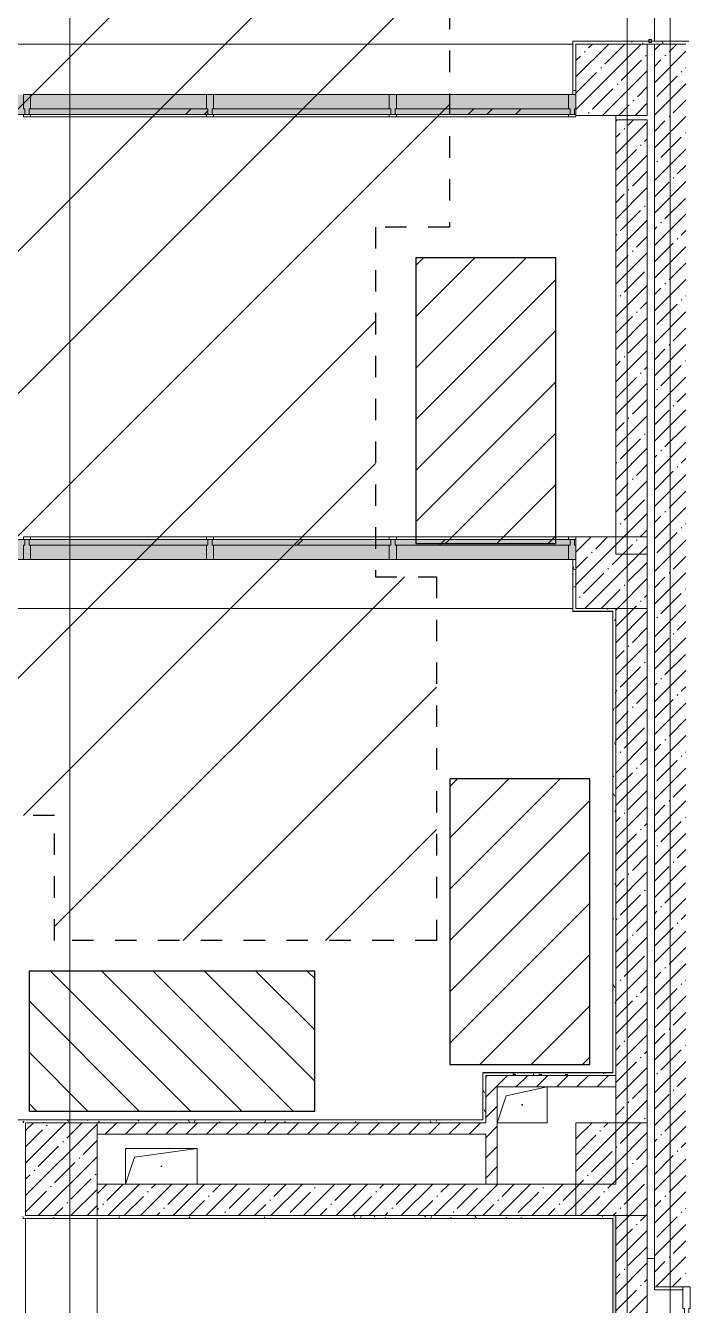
# Model space of a CAD drawing. Header units: millimetres. Extents: x -1113 to 415037, y -3642 to 354837.
# Drawn here: x 369577 to 374187, y 10271 to 19229 of the extents above; entities that cross this region are included whole.
import ezdxf

# ---------------------------------------------------------------- set-up
doc = ezdxf.new("R2010")
doc.units = ezdxf.units.MM
doc.linetypes.add('Штрих короткий', pattern=[600, 300, -300])
for name, color, linetype, lineweight in [('0) строит. леса', 20, 'Continuous', 30), ('A-AREA-BNDY', 7, 'Continuous', 5), ('A-FLOR', 7, 'Continuous', 9), ('A-GENM', 7, 'Continuous', 9), ('A-GLAZ-CURT', 7, 'Continuous', 9), ('A-GLAZ-CURT-1', 7, 'Continuous', 5), ('A-GLAZ-CURT-2', 7, 'Continuous', 20), ('A-GLAZ-CWMG', 7, 'Continuous', 9), ('A-GLAZ-CWMG-1', 7, 'Continuous', 20), ('A-WALL', 7, 'Continuous', 5), ('I-WALL', 7, 'Continuous', 5), ('S-COLS', 7, 'Continuous', 9), ('S-COLS-1', 7, 'Continuous', 5), ('Оси', 7, 'Continuous', 9)]:
    doc.layers.add(name, color=color, linetype=linetype, lineweight=lineweight)
doc.layers.add('A-AREA-PATT-3', color=7, linetype='Continuous', lineweight=5, true_color=0xe6fae8, transparency=1)
doc.layers.add('A-WALL-1', color=9, linetype='Continuous', lineweight=5, true_color=0x808080)
doc.layers.add('A-WALL-FNSH-1', color=9, linetype='Continuous', lineweight=5, true_color=0x808080)
pattern_1 = [(45, (289227.4, 1e-08), (-114.04925, 114.04925), []), (45, (289341.45, 1e-08), (-114.04925, 114.04925), [201.612, -40.322, 6.706, -33.617])]
pattern_2 = [(45, (289227.4, 1e-08), (-70.71068, 70.71068), [])]
pattern_3 = [(0, (289227.4, 1e-08), (243.84, 60.96), [20.117, -162.763, 20.117, -162.763, -975.36]), (0, (289227.4, 1e-08), (243.84, 60.96), [-365.76, 20.117, -345.643, 20.117, -162.763, -426.72]), (0, (289227.4, 1e-08), (243.84, 60.96), [-914.4, 20.117, -101.803, 20.117, -284.683]), (120, (289318.84, 30.48), (-174.71291, 180.691634), [20.117, -162.763, 20.117, -162.763, -975.36]), (120, (289318.84, 30.48), (-174.71291, 180.691634), [-365.76, 20.117, -345.643, 20.117, -162.763, -426.72]), (120, (289318.84, 30.48), (-174.71291, 180.691634), [-914.4, 20.117, -101.803, 20.117, -284.683]), (240, (289349.32, 152.4), (-69.12709, -241.651634), [20.117, -162.763, 20.117, -162.763, -975.36]), (240, (289349.32, 152.4), (-69.12709, -241.651634), [-365.76, 20.117, -345.643, 20.117, -162.763, -426.72]), (240, (289349.32, 152.4), (-69.12709, -241.651634), [-914.4, 20.117, -101.803, 20.117, -284.683])]

# ---------------------------------------------------------------- blocks, each defined once
blk = doc.blocks.new('GM_Отверстие прямоугольное _в плите_ - Отверстие-V590-Объем проектирования 3 этажа')
at = {"layer": 'A-GENM'}
for p, q in [((-250, -125), (-250, 125)), ((-250, 125), (250, 125)), ((250, 125), (-250, 125)), ((-250, 125), (-250, -125)), ((-187.5, 62.5), (250, 125)), ((250, 125), (250, -125)), ((250, -125), (250, 125)), ((-250, -125), (-187.5, 62.5))]:
    blk.add_line(p, q, dxfattribs=at)
for start, end in [(360, 180), (180, 360)]:
    blk.add_arc((0, 0), 2.5, start, end, dxfattribs=at)
blk = doc.blocks.new('BSC_Колонна _Прямоугольная - 500х500-V597-Объем проектирования 3 этажа')
at = {"layer": 'S-COLS-1'}
h = blk.add_hatch(dxfattribs=at)
h.set_pattern_fill('FP_137', color=256, style=0, pattern_type=2)
h.set_pattern_definition([(45, (-84450, -18850), (-114.04925, 114.04925), []), (45, (-84335.95, -18850), (-114.04925, 114.04925), [201.613, -40.323, 6.706, -33.617])])
h.paths.add_polyline_path([(26.9, -250), (250, -250), (250, 250), (-250, 250), (-250, -250)])
for p, q in [((250, 250), (-250, 250)), ((-250, 250), (-250, -250)), ((250, -250), (250, 250)), ((-250, -250), (250, -250))]:
    blk.add_line(p, q, dxfattribs=at)
blk = doc.blocks.new('Прямоугольный импост - Импост структурный с накладкой - 160мм-V599-Объем проектирования 3 этажа')
at = {"layer": 'A-GLAZ-CWMG-1'}
for p, q in [((-50, 40), (-50, 140)), ((-50, 140), (0, 140)), ((0, 140), (0, 40)), ((-40, 40), (-50, 40)), ((-50, -17), (-50, 0)), ((-50, 0), (-40, 0)), ((-40, 0), (-40, 40)), ((-10, 40), (-10, 0)), ((0, 40), (-10, 40)), ((-10, 0), (0, 0)), ((0, 0), (0, -17)), ((0, -17), (-50, -17))]:
    blk.add_line(p, q, dxfattribs=at)
blk = doc.blocks.new('Системная панель - Стекло - 40мм-30335157-Объем проектирования 3 этажа')
at = {"layer": 'A-GLAZ-CURT-1'}
h = blk.add_hatch(dxfattribs=at)
h.set_pattern_fill('FP_226', color=256, style=0, pattern_type=2)
h.set_pattern_definition([(45, (-82480, -15433), (-565.6854, 565.6854), [400, -1200]), (45, (-82880, -15633), (-565.6854, 565.6854), [1200, -400]), (45, (-82080, -15833), (-565.6854, 565.6854), [400, -1200])])
h.paths.add_polyline_path([(625, -40), (625, 0), (-625, 0), (-625, -40), (615, -40)])
at = {"layer": 'A-GLAZ-CURT-2'}
for p, q in [((625, 0), (-625, 0)), ((-625, 0), (-625, -40)), ((-625, -40), (625, -40)), ((625, -40), (625, 0))]:
    blk.add_line(p, q, dxfattribs=at)
blk = doc.blocks.new('Прямоугольный импост - Импост структурный с накладкой - 160мм-23562108-Объем проектирования 3 этажа')
at = {"layer": 'A-GLAZ-CWMG'}
for p, q in [((82895, 15650), (81665, 15650)), ((82895, 15493), (81665, 15493))]:
    blk.add_line(p, q, dxfattribs=at)
blk = doc.blocks.new('Прямоугольный импост - Импост структурный с накладкой - 160мм-30335135-Объем проектирования 3 этажа')
at = {"layer": 'A-GLAZ-CWMG-1'}
for p, q in [((-25, 40), (-25, 140)), ((-25, 140), (25, 140)), ((25, 140), (25, 40)), ((-15, 40), (-25, 40)), ((-25, -17), (-25, 0)), ((-25, 0), (-15, 0)), ((-15, 0), (-15, 40)), ((15, 40), (15, 0)), ((25, 40), (15, 40)), ((15, 0), (25, 0)), ((25, 0), (25, -17)), ((25, -17), (-25, -17))]:
    blk.add_line(p, q, dxfattribs=at)
blk = doc.blocks.new('Прямоугольный импост - Импост структурный с накладкой - 160мм-23618922-Объем проектирования 3 этажа')
at = {"layer": 'A-GLAZ-CWMG-1'}
for p, q in [((-50, 0), (-50, 17)), ((-50, 17), (0, 17)), ((-40, 0), (-50, 0)), ((-40, -40), (-40, 0)), ((0, 0), (-10, 0)), ((-10, 0), (-10, -40)), ((0, 17), (0, 7)), ((-50, -140), (-50, -40)), ((-50, -40), (-40, -40)), ((-10, -40), (0, -40)), ((0, -140), (-50, -140))]:
    blk.add_line(p, q, dxfattribs=at)
blk = doc.blocks.new('Системная панель - Стекло - 40мм-V602-Объем проектирования 3 этажа')
at = {"layer": 'A-GLAZ-CURT-1'}
h = blk.add_hatch(dxfattribs=at)
h.set_pattern_fill('FP_228', color=256, style=0, pattern_type=2)
h.set_pattern_definition([(45, (-83747.5, -18407), (-565.6854, 565.6854), [400, -1200]), (45, (-84147.5, -18607), (-565.6854, 565.6854), [1200, -400]), (45, (-83347.5, -18807), (-565.6854, 565.6854), [400, -1200])])
h.paths.add_polyline_path([(-122.4, 0), (612.5, 0), (612.5, 40), (-612.5, 40), (-612.5, 0), (-158.4, 0)])
at = {"layer": 'A-GLAZ-CURT-2'}
for p, q in [((612.5, 40), (-612.5, 40)), ((-612.5, 40), (-612.5, 0)), ((612.5, 0), (612.5, 40)), ((-612.5, 0), (612.5, 0))]:
    blk.add_line(p, q, dxfattribs=at)
blk = doc.blocks.new('Прямоугольный импост - Импост структурный с накладкой - 160мм-23562040-Объем проектирования 3 этажа')
at = {"layer": 'A-GLAZ-CWMG'}
for p, q in [((80335, 18747), (79130, 18747)), ((80335, 18590), (79130, 18590))]:
    blk.add_line(p, q, dxfattribs=at)
blk = doc.blocks.new('Прямоугольный импост - Импост структурный с накладкой - 160мм-23618920-Объем проектирования 3 этажа')
at = {"layer": 'A-GLAZ-CWMG-1'}
for p, q in [((-25, 0), (-25, 17)), ((-25, 17), (25, 17)), ((-15, 0), (-25, 0)), ((-15, -40), (-15, 0)), ((25, 0), (15, 0)), ((15, 0), (15, -40)), ((25, 17), (25, 0)), ((-25, -140), (-25, -40)), ((-25, -40), (-15, -40)), ((15, -40), (25, -40)), ((25, -40), (25, -140)), ((25, -140), (-25, -140))]:
    blk.add_line(p, q, dxfattribs=at)
blk = doc.blocks.new('GM_Отверстие прямоугольное _в плите_ - Отверстие-V615-Объем проектирования 3 этажа')
at = {"layer": 'A-GENM'}
for p, q in [((-112.5, 62.5), (175, 125)), ((175, 125), (175, -125)), ((175, -125), (175, 125)), ((-175, -125), (-112.5, 62.5)), ((175, -125), (-175, -125)), ((-175, -125), (175, -125))]:
    blk.add_line(p, q, dxfattribs=at)
for start, end in [(360, 180), (180, 360)]:
    blk.add_arc((0, 0), 2.5, start, end, dxfattribs=at)
blk = doc.blocks.new('Прямоугольный импост - Импост структурный с накладкой - 190мм-33184358-Объем проектирования 3 этажа')
at = {"layer": 'A-GLAZ-CWMG-1'}
for p, q in [((0, 17), (-50, 17)), ((-50, 17), (-50, 0)), ((-50, 0), (-40, 0)), ((-40, 0), (-40, -40)), ((-10, -40), (-10, 0)), ((-10, 0), (0, 0)), ((0, 0), (0, 17)), ((-40, -40), (-50, -40)), ((-50, -40), (-50, -190)), ((0, -40), (-10, -40)), ((0, -190), (0, -40)), ((-50, -190), (0, -190))]:
    blk.add_line(p, q, dxfattribs=at)
blk = doc.blocks.new('BSC_Колонна _Прямоугольная - 650х500-V628-Объем проектирования 3 этажа')
at = {"layer": 'S-COLS-1'}
h = blk.add_hatch(dxfattribs=at)
h.set_pattern_fill('FP_173', color=256, style=0, pattern_type=2)
h.set_pattern_definition([(135, (11225, -80600), (-114.04925, -114.04925), []), (135, (11225, -80485.95), (-114.04925, -114.04925), [201.612, -40.322, 6.706, -33.617])])
h.paths.add_polyline_path([(325, 250), (-325, 250), (-325, -250), (325, -250)])
for p, q in [((325, 250), (-325, 250)), ((-325, 250), (-325, -250)), ((325, -250), (325, 250)), ((-325, -250), (325, -250))]:
    blk.add_line(p, q, dxfattribs=at)
blk = doc.blocks.new('Системная панель - Стекло - 40мм-V637-Объем проектирования 3 этажа')
at = {"layer": 'A-GLAZ-CURT-2'}
for p, q in [((625, 0), (-625, 0)), ((-625, 0), (-625, -40)), ((-625, -40), (625, -40)), ((625, -40), (625, 0))]:
    blk.add_line(p, q, dxfattribs=at)
blk = doc.blocks.new('Системная панель - Стекло - 40мм-23618924-Объем проектирования 3 этажа')
at = {"layer": 'A-GLAZ-CURT-2'}
for p, q in [((625, 40), (-625, 40)), ((-625, 40), (-625, 0)), ((-625, 0), (625, 0)), ((625, 0), (625, 40))]:
    blk.add_line(p, q, dxfattribs=at)
blk = doc.blocks.new('Прямоугольный импост - Импост структурный с накладкой - 160мм-23562109-Объем проектирования 3 этажа')
at = {"layer": 'A-GLAZ-CWMG'}
for p, q in [((81615, 15650), (80385, 15650)), ((81615, 15493), (80385, 15493))]:
    blk.add_line(p, q, dxfattribs=at)
blk = doc.blocks.new('Прямоугольный импост - Импост структурный с накладкой - 160мм-30335136-Объем проектирования 3 этажа')
at = {"layer": 'A-GLAZ-CWMG-1'}
for p, q in [((-25, 40), (-25, 140)), ((-25, 140), (25, 140)), ((25, 140), (25, 40)), ((-15, 40), (-25, 40)), ((-25, -17), (-25, 0)), ((-25, 0), (-15, 0)), ((-15, 0), (-15, 40)), ((15, 40), (15, 0)), ((25, 40), (15, 40)), ((15, 0), (25, 0)), ((25, 0), (25, -17)), ((25, -17), (-25, -17))]:
    blk.add_line(p, q, dxfattribs=at)
blk = doc.blocks.new('Прямоугольный импост - Импост структурный с накладкой - 160мм-22751478-Объем проектирования 3 этажа')
at = {"layer": 'A-GLAZ-CWMG'}
for p, q in [((82895, 18747), (81665, 18747)), ((82895, 18590), (81665, 18590))]:
    blk.add_line(p, q, dxfattribs=at)
blk = doc.blocks.new('Системная панель - Стекло - 40мм-V638-Объем проектирования 3 этажа')
at = {"layer": 'A-GLAZ-CURT-1'}
h = blk.add_hatch(dxfattribs=at)
h.set_pattern_fill('FP_230', color=256, style=0, pattern_type=2)
h.set_pattern_definition([(45, (-81200, -18407), (-565.6854, 565.6854), [400, -1200]), (45, (-81600, -18607), (-565.6854, 565.6854), [1200, -400]), (45, (-80800, -18807), (-565.6854, 565.6854), [400, -1200])])
h.paths.add_polyline_path([(-625, 0), (625, 0), (625, 40), (-625, 40), (-625, 35.6)])
at = {"layer": 'A-GLAZ-CURT-2'}
for p, q in [((625, 40), (-625, 40)), ((-625, 40), (-625, 0)), ((-625, 0), (625, 0)), ((625, 0), (625, 40))]:
    blk.add_line(p, q, dxfattribs=at)
blk = doc.blocks.new('Системная панель - Стекло - 40мм-V639-Объем проектирования 3 этажа')
at = {"layer": 'A-GLAZ-CURT-1'}
h = blk.add_hatch(dxfattribs=at)
h.set_pattern_fill('FP_231', color=256, style=0, pattern_type=2)
h.set_pattern_definition([(45, (-83747.5, -15433), (-565.6854, 565.6854), [400, -1200]), (45, (-84147.5, -15633), (-565.6854, 565.6854), [1200, -400]), (45, (-83347.5, -15833), (-565.6854, 565.6854), [400, -1200])])
h.paths.add_polyline_path([(612.5, -40), (612.5, 0), (-612.5, 0), (-612.5, -40), (602.5, -40)])
at = {"layer": 'A-GLAZ-CURT-2'}
for p, q in [((612.5, 0), (-612.5, 0)), ((-612.5, 0), (-612.5, -40)), ((-612.5, -40), (612.5, -40)), ((612.5, -40), (612.5, 0))]:
    blk.add_line(p, q, dxfattribs=at)
blk = doc.blocks.new('Прямоугольный импост - Импост структурный с накладкой - 160мм-23562112-Объем проектирования 3 этажа')
at = {"layer": 'A-GLAZ-CWMG'}
for p, q in [((84150, 15650), (82945, 15650)), ((84150, 15493), (82945, 15493))]:
    blk.add_line(p, q, dxfattribs=at)

msp = doc.modelspace()

# ---------------------------------------------------------------- hatches: boundary and pattern name
at = {"layer": '0) строит. леса', "linetype": 'Штрих короткий', "ltscale": 0.5}
h = msp.add_hatch(dxfattribs=at)
h.set_pattern_fill('ANSI31', color=256, scale=222)
h.paths.add_polyline_path([(372543.8, 21454.3), (371511.4, 21454.3), (371511.4, 23027.6), (370924.4, 23027.6), (370924.4, 25322.1), (357358.5, 25322.1), (357358.5, 15404.4), (359443.2, 15404.4), (359443.2, 15751.5), (360119.9, 15751.5), (360119.9, 15069.8), (359537.4, 15069.8), (359537.4, 13701.3), (369779.9, 13701.3), (369779.9, 12824.6), (372453.3, 12824.6), (372453.3, 15370.8), (372025.3, 15370.8), (372025.3, 17817.9), (372543.8, 17817.9)])
h.paths.add_polyline_path([(368328.4, 19132), (368328.4, 18590), (367786.4, 18590), (367786.4, 19132)], flags=16)
h.paths.add_polyline_path([(369856.4, 22679), (369856.4, 23221), (370398.4, 23221), (370398.4, 22679)], flags=16)
h.paths.add_polyline_path([(368328.4, 15671), (368328.4, 15129), (367786.4, 15129), (367786.4, 15671)], flags=16)
h.paths.add_polyline_path([(366498.4, 22679), (365956.4, 22679), (365956.4, 23221), (366498.4, 23221)], flags=16)
h.paths.add_polyline_path([(363288.4, 19121), (363288.4, 18579), (362746.4, 18579), (362746.4, 19121)], flags=16)
h.paths.add_polyline_path([(363289.4, 22680), (362747.4, 22680), (362747.4, 23222), (363289.4, 23222)], flags=16)
h.paths.add_polyline_path([(363288.4, 15671), (363288.4, 15129), (362746.4, 15129), (362746.4, 15671)], flags=16)
h.paths.add_polyline_path([(360058.4, 20629), (359516.4, 20629), (359516.4, 21171), (360058.4, 21171)], flags=16)
h.paths.add_polyline_path([(360058.4, 22679), (359516.4, 22679), (359516.4, 23221), (360058.4, 23221)], flags=16)
at = {"layer": '0) строит. леса'}
h = msp.add_hatch(dxfattribs=at)
h.set_pattern_fill('ANSI31', color=256, scale=80)
h.set_pattern_definition([(45, (376507.08, 161483.26), (-179.60512, 179.60512), [])])
h.paths.add_polyline_path([(372307.4, 17604.1), (372307.4, 15604.1), (373287.4, 15604.1), (373287.4, 17604.1)])
h = msp.add_hatch(dxfattribs=at)
h.set_pattern_fill('ANSI31', color=256, scale=80)
h.set_pattern_definition([(45, (376746.37, 157835.68), (-179.60512, 179.60512), [])])
h.paths.add_polyline_path([(372546.7, 13956.6), (372546.7, 11956.6), (373526.7, 11956.6), (373526.7, 13956.6)])
h = msp.add_hatch(dxfattribs=at)
h.set_pattern_fill('ANSI31', color=256, scale=80, angle=-90)
h.set_pattern_definition([(315, (515480.36, 8411.84), (179.60512, 179.60512), [])])
h.paths.add_polyline_path([(371601.2, 12611.5), (369601.2, 12611.5), (369601.2, 11631.5), (371601.2, 11631.5)])
at = {"layer": 'A-AREA-PATT-3'}
h = msp.add_hatch(color=256, dxfattribs=at)
h.paths.add_polyline_path([(357897.9, 11800), (358061.4, 11800), (358061.4, 11820), (358021.4, 11820), (358021.4, 11840), (358031.4, 11840), (358031.4, 11940), (357971.4, 11940), (357971.4, 11900), (357897.9, 11900), (357897.9, 11856.7)])
h.paths.add_polyline_path([(359421.4, 11800), (359451.4, 11800), (359451.4, 11840), (359461.4, 11840), (359461.4, 11800), (359516.9, 11800), (359516.4, 11900), (359461.4, 11900), (359461.4, 11940), (359411.4, 11940), (359411.4, 11840), (359421.4, 11840), (359421.4, 11820), (359371.4, 11820), (359371.4, 11800), (359411.4, 11800)])
h.paths.add_polyline_path([(372162.4, 15493), (373427.4, 15494.4), (373427.4, 15593), (373417.4, 15593), (373417.4, 15633), (368317.4, 15632.7), (368317.4, 15593), (368307.4, 15593), (368307.4, 15493), (372132.4, 15493)])
h.paths.add_polyline_path([(365002.1, 15493), (367807.4, 15494.6), (367807.4, 15593), (367797.4, 15593), (367797.4, 15633), (363277.4, 15632.4), (363277.4, 15593), (363267.4, 15593), (363267.4, 15493), (364611.3, 15493)])
h.paths.add_polyline_path([(363210.4, 15650), (363210.4, 15660), (363250.4, 15660), (363248.5, 18590), (363210.4, 18590), (363210.4, 18600), (363112.4, 18599.2), (363110.4, 15650)])
h.paths.add_polyline_path([(369572.4, 18607), (373417.4, 18607), (373417.4, 18647), (373427.4, 18647), (373427.4, 18747), (368307.4, 18745.4), (368307.4, 18647), (368317.4, 18647), (368317.4, 18607), (369562.4, 18607)])
h.paths.add_polyline_path([(367797.4, 18607), (367797.4, 18647), (367807.4, 18647), (367807.4, 18747), (363267.4, 18747), (363267.4, 18647), (363277.4, 18647), (363278.8, 18607), (367793.4, 18607)])
h.paths.add_polyline_path([(373957.9, 19120.5), (373957.9, 19131), (373937.9, 19131), (373937.9, 19120.5)])
h.paths.add_polyline_path([(373932, 22669), (373952, 22669), (373952, 22679.5), (373932, 22679.5)])
at = {"layer": 'I-WALL'}
h = msp.add_hatch(dxfattribs=at)
h.set_pattern_fill('FP_191', color=256, style=0, pattern_type=2)
h.set_pattern_definition(pattern_3)
h.paths.add_polyline_path([(373594.2, 19100), (374197.4, 19100), (374197.4, 19120), (373407.4, 19120), (373407.4, 19100), (373572.8, 19100)])
h = msp.add_hatch(dxfattribs=at)
h.set_pattern_fill('FP_191', color=256, style=0, pattern_type=2)
h.set_pattern_definition(pattern_3)
h.paths.add_polyline_path([(373407.4, 18747), (373427.4, 18747), (373427.4, 19100), (373407.4, 19099)])
h = msp.add_hatch(dxfattribs=at)
h.set_pattern_fill('FP_1', color=256, style=0, pattern_type=2)
h.set_pattern_definition(pattern_1)
h.paths.add_polyline_path([(373988.1, 10400), (374197.4, 10400), (374197.4, 19100), (373977.4, 19100), (373977.4, 10400), (373985.8, 10400)])
h = msp.add_hatch(dxfattribs=at)
h.set_pattern_fill('FP_1', color=256, style=0, pattern_type=2)
h.set_pattern_definition(pattern_1)
h.paths.add_polyline_path([(373719, 15530), (373927.4, 15530), (373927.4, 18570), (373707.4, 18570), (373707.4, 15530), (373713.8, 15530)])
h = msp.add_hatch(dxfattribs=at)
h.set_pattern_fill('FP_191', color=256, style=0, pattern_type=2)
h.set_pattern_definition(pattern_3)
h.paths.add_polyline_path([(373407.4, 15130), (373427.4, 15130), (373427.4, 15493), (373407.4, 15493), (373407.4, 15150)])
h = msp.add_hatch(dxfattribs=at)
h.set_pattern_fill('FP_191', color=256, style=0, pattern_type=2)
h.set_pattern_definition(pattern_3)
h.paths.add_polyline_path([(373427.4, 15130), (373687.4, 15131), (373704.3, 15150), (373427.4, 15150)])
h.paths.add_polyline_path([(373707.4, 15130), (373707.4, 15150), (373687.4, 15130), (373704.3, 15130)])
h = msp.add_hatch(dxfattribs=at)
h.set_pattern_fill('FP_1', color=256, style=0, pattern_type=2)
h.set_pattern_definition(pattern_1)
h.paths.add_polyline_path([(373707.5, 4050), (373927.4, 4050), (373927.4, 15150), (373707.4, 15150), (373707.4, 4050)])
h = msp.add_hatch(dxfattribs=at)
h.set_pattern_fill('FP_191', color=256, style=0, pattern_type=2)
h.set_pattern_definition(pattern_3)
h.paths.add_polyline_path([(373707.4, 11880), (373707.4, 15130), (373687.4, 15129.9), (373688.4, 11900), (373704.3, 11883.3)])
h.paths.add_polyline_path([(373687.4, 11880), (373707.4, 11880), (373687.4, 11900)])
h = msp.add_hatch(dxfattribs=at)
h.set_pattern_fill('FP_191', color=256, style=0, pattern_type=2)
h.set_pattern_definition(pattern_3)
h.paths.add_polyline_path([(372877.4, 11880), (373687.4, 11880), (373687.4, 11900), (372777.4, 11900), (372777.9, 11880), (372797.4, 11880)])
h = msp.add_hatch(dxfattribs=at)
h.set_pattern_fill('FP_191', color=256, style=0, pattern_type=2)
h.set_pattern_definition(pattern_3)
h.paths.add_polyline_path([(372797.4, 11550), (372797.4, 11880), (372777.4, 11880), (372777.9, 11570.5)])
h.paths.add_polyline_path([(372797.4, 11550), (372777.4, 11570), (372779.1, 11550)])
h = msp.add_hatch(dxfattribs=at)
h.set_pattern_fill('FP_22', color=256, style=0, pattern_type=2)
h.set_pattern_definition(pattern_2)
h.paths.add_polyline_path([(372797.4, 11120), (372877.4, 11120), (372877.4, 11880), (372797.4, 11880), (372797.4, 11141.7)])
h = msp.add_hatch(dxfattribs=at)
h.set_pattern_fill('FP_22', color=256, style=0, pattern_type=2)
h.set_pattern_definition(pattern_2)
h.paths.add_polyline_path([(373704.3, 11800), (373707.4, 11800), (373707.4, 11880), (372877.4, 11880), (372877.4, 11800), (373687.4, 11800)])
h = msp.add_hatch(dxfattribs=at)
h.set_pattern_fill('FP_191', color=256, style=0, pattern_type=2)
h.set_pattern_definition(pattern_3)
h.paths.add_polyline_path([(372616.5, 11550), (372777.4, 11550), (372777.4, 11570), (369146.4, 11568.1), (369127.4, 11550), (371528.7, 11550)])
h.paths.add_polyline_path([(369127.4, 11550), (369146.4, 11570), (369127.4, 11570)])
h = msp.add_hatch(dxfattribs=at)
h.set_pattern_fill('FP_22', color=256, style=0, pattern_type=2)
h.set_pattern_definition(pattern_2)
h.paths.add_polyline_path([(372797.4, 11470), (372797.4, 11550), (370077.4, 11550), (370077.4, 11470), (372777.9, 11470)])
h = msp.add_hatch(dxfattribs=at)
h.set_pattern_fill('FP_1', color=256, style=0, pattern_type=2)
h.set_pattern_definition(pattern_1)
h.paths.add_polyline_path([(373687.4, 10900), (373427.4, 10964.3), (373427.4, 11120), (370077.4, 11120), (370077.4, 10900), (373407.4, 10900)])
h = msp.add_hatch(dxfattribs=at)
h.set_pattern_fill('FP_191', color=256, style=0, pattern_type=2)
h.set_pattern_definition(pattern_3)
h.paths.add_polyline_path([(373686.4, 10880), (373686.4, 10900), (369557.4, 10900), (369557.4, 10880), (373407.4, 10880)])
h = msp.add_hatch(dxfattribs=at)
h.set_pattern_fill('FP_191', color=256, style=0, pattern_type=2)
h.set_pattern_definition(pattern_3)
h.paths.add_polyline_path([(373707.4, 4070), (373707.4, 10900), (373687.4, 10900), (373687.4, 4071), (373704.3, 4070.2)])
at = {"layer": 'S-COLS-1'}
h = msp.add_hatch(dxfattribs=at)
h.set_pattern_fill('FP_1', color=256, style=0, pattern_type=2)
h.set_pattern_definition(pattern_1)
h.paths.add_polyline_path([(373427.4, 15150), (373927.4, 15150), (373927.4, 15530), (373707.4, 15530), (373707.4, 15650), (373427.4, 15650), (373427.4, 15493)])
h = msp.add_hatch(dxfattribs=at)
h.set_pattern_fill('FP_1', color=256, style=0, pattern_type=2)
h.set_pattern_definition(pattern_1)
h.paths.add_polyline_path([(373704.3, 10900), (373707.4, 10900), (373707.4, 11550), (373427.4, 11550), (373427.4, 10964.3), (373687.4, 10900)])

# ---------------------------------------------------------------- linework, layer by layer
at = {"layer": '0) строит. леса', "linetype": 'Штрих короткий', "ltscale": 0.5}
msp.add_lwpolyline([(359537.4, 13430.2), (359537.4, 15069.8), (360119.9, 15069.8), (360119.9, 15751.5), (359443.2, 15751.5), (359443.2, 15404.4), (357358.5, 15404.4), (357358.5, 25322.1), (370924.4, 25322.1), (370924.4, 23027.6), (371511.4, 23027.6), (371511.4, 21454.3), (372543.8, 21454.3), (372543.8, 17817.9), (372025.3, 17817.9), (372025.3, 15370.8), (372453.3, 15370.8), (372453.3, 12824.6), (369779.9, 12824.6), (369779.9, 13701.3), (359537.4, 13701.3)], close=True, dxfattribs=at)
at = {"layer": '0) строит. леса'}
for points in [[(372307.4, 17604.1), (372307.4, 15604.1), (373287.4, 15604.1), (373287.4, 17604.1)], [(372546.7, 13956.6), (372546.7, 11956.6), (373526.7, 11956.6), (373526.7, 13956.6)], [(371601.2, 12611.5), (369601.2, 12611.5), (369601.2, 11631.5), (371601.2, 11631.5)]]:
    msp.add_lwpolyline(points, close=True, dxfattribs=at)
at = {"layer": 'A-AREA-BNDY', "flags": 128}
for points in [[(368307.4, 18607), (373427.4, 18607), (373427.4, 18747), (373406.4, 18747), (373406.4, 19121), (374218.4, 19121)], [(369148.4, 11571), (372776.4, 11571), (372776.4, 11901), (373686.4, 11901), (373686.4, 15129), (373406.4, 15129), (373406.4, 15493), (373427.4, 15493), (373427.4, 15633), (368307.4, 15633)]]:
    msp.add_lwpolyline(points, dxfattribs=at)
at = {"layer": 'A-FLOR'}
for p, q in [((373977.4, 19120), (373977.4, 22680)), ((368327.4, 19100), (373407.4, 19100)), ((373937.9, 19120), (373407.4, 19120)), ((373407.4, 19120), (373407.4, 18747)), ((374217.4, 19120), (373957.9, 19120)), ((373427.4, 18647), (373427.4, 18607)), ((373707.4, 18570), (373707.4, 18600)), ((373427.4, 15633), (373427.4, 15593)), ((368327.4, 15493), (373384.1, 15493)), ((373407.4, 15493), (373407.4, 15130)), ((373407.4, 15150), (368327.4, 15150)), ((373407.4, 15130), (373686.4, 15130)), ((373687.4, 15130), (373687.4, 11901)), ((373687.4, 11900), (372777.9, 11900)), ((372777.4, 11570), (369148.4, 11570)), ((369563.4, 10879), (373687.4, 10879)), ((369577.4, 4070), (369577.4, 10879)), ((370077.4, 10879), (370077.4, 4070)), ((373687.4, 10879), (373687.4, 4071)), ((373977.4, 10600), (373927.4, 10600)), ((373977.4, 10380), (373977.4, 10400)), ((374177.4, 10380), (373977.4, 10380))]:
    msp.add_line(p, q, dxfattribs=at)
at = {"layer": 'A-WALL'}
for p, q in [((373707.4, 11120), (373707.4, 15150)), ((373686.4, 15130), (373687.4, 15130)), ((372777.4, 11570), (372777.4, 11900)), ((372797.4, 11880), (373707.4, 11880)), ((373687.4, 11901), (373687.4, 11900)), ((370077.4, 11550), (372797.4, 11550)), ((373687.4, 10879), (373687.4, 10880)), ((373707.4, 4050), (373707.4, 10900))]:
    msp.add_line(p, q, dxfattribs=at)
at = {"layer": 'A-WALL-1'}
for p, q in [((373927.4, 19100), (374197.4, 19100)), ((373957.9, 19120), (373937.9, 19120)), ((374197.4, 19100), (373977.4, 19100)), ((373977.4, 19100), (373977.4, 10400)), ((373407.4, 18747), (373427.4, 18747)), ((373707.4, 18570), (373707.4, 15530)), ((373927.4, 18570), (373707.4, 18570)), ((373927.4, 15530), (373927.4, 18570)), ((373707.4, 15530), (373927.4, 15530)), ((373427.4, 15493), (373407.4, 15493)), ((373427.4, 15150), (373427.4, 15493)), ((373927.4, 15150), (373427.4, 15150)), ((373927.4, 4050), (373927.4, 15150)), ((372777.9, 11900), (372777.4, 11900)), ((372797.4, 11880), (372797.4, 11550)), ((372877.4, 11120), (372877.4, 11800)), ((372877.4, 11800), (373707.4, 11800)), ((370077.4, 11470), (372797.4, 11470)), ((372797.4, 11470), (372797.4, 11120)), ((373707.4, 11120), (370077.4, 11120)), ((373707.4, 10900), (370077.4, 10900)), ((373686.4, 10880), (373687.4, 10880)), ((373977.4, 10400), (374197.4, 10400))]:
    msp.add_line(p, q, dxfattribs=at)
at = {"layer": 'A-WALL-FNSH-1'}
for p, q in [((374218.4, 19121), (373406.4, 19121)), ((373406.4, 19121), (373406.4, 18747)), ((373957.9, 19131), (373937.9, 19131)), ((373937.9, 19131), (373937.9, 19111)), ((373937.9, 19111), (373957.9, 19111)), ((373957.9, 19111), (373957.9, 19131)), ((373406.4, 18747), (373407.4, 18747)), ((373407.4, 15493), (373406.4, 15493)), ((373406.4, 15493), (373406.4, 15129)), ((373406.4, 15129), (373686.4, 15129)), ((373686.4, 15129), (373686.4, 11901)), ((372776.4, 11901), (372776.4, 11571)), ((373686.4, 11901), (372776.4, 11901)), ((372776.4, 11571), (369148.4, 11571)), ((373686.4, 10880), (369557.4, 10880)), ((373686.4, 10879), (373686.4, 4071))]:
    msp.add_line(p, q, dxfattribs=at)
at = {"layer": 'S-COLS-1'}
for p, q in [((373927.4, 15650), (373427.4, 15650)), ((373427.4, 15650), (373427.4, 15150)), ((373927.4, 15150), (373927.4, 15650)), ((373427.4, 15150), (373927.4, 15150)), ((373927.4, 11550), (373427.4, 11550)), ((373427.4, 11550), (373427.4, 10900)), ((373927.4, 10900), (373927.4, 11550)), ((373427.4, 10900), (373927.4, 10900))]:
    msp.add_line(p, q, dxfattribs=at)
at = {"layer": 'Оси'}
for points in [[(369887.4, -1906.3), (369887.4, 3093.7), (369887.4, 22390.1), (369887.4, 27390.1)], [(373787.4, -1906.3), (373787.4, 3093.7), (373787.4, 16915.1), (373787.4, 21915.1)], [(375031.9, -1906.3), (375031.9, -1316.3), (374087.4, -636.3), (374087.4, 4363.7), (374087.4, 16915.1), (374087.4, 21915.1)]]:
    msp.add_lwpolyline(points, dxfattribs=at)

# ---------------------------------------------------------------- block references
at = {"layer": 'A-GENM'}
for name, p in [('GM_Отверстие прямоугольное _в плите_ - Отверстие-V615-Объем проектирования 3 этажа', (373052.4, 11675)), ('GM_Отверстие прямоугольное _в плите_ - Отверстие-V590-Объем проектирования 3 этажа', (370527.4, 11245))]:
    msp.add_blockref(name, p, dxfattribs=at)
at = {"layer": 'A-GLAZ-CURT'}
for name, p in [('Системная панель - Стекло - 40мм-V638-Объем проектирования 3 этажа', (370227.4, 18607)), ('Системная панель - Стекло - 40мм-23618924-Объем проектирования 3 этажа', (371507.4, 18607)), ('Системная панель - Стекло - 40мм-V602-Объем проектирования 3 этажа', (372774.9, 18607)), ('Системная панель - Стекло - 40мм-V637-Объем проектирования 3 этажа', (370227.4, 15633)), ('Системная панель - Стекло - 40мм-30335157-Объем проектирования 3 этажа', (371507.4, 15633)), ('Системная панель - Стекло - 40мм-V639-Объем проектирования 3 этажа', (372774.9, 15633))]:
    msp.add_blockref(name, p, dxfattribs=at)
at = {"layer": 'A-GLAZ-CWMG', "extrusion": (0, 0, -1), "rotation": 180}
for name, p in [('Прямоугольный импост - Импост структурный с накладкой - 160мм-23618920-Объем проектирования 3 этажа', (-369587.4, 18607)), ('Прямоугольный импост - Импост структурный с накладкой - 160мм-23618920-Объем проектирования 3 этажа', (-370867.4, 18607)), ('Прямоугольный импост - Импост структурный с накладкой - 160мм-23618920-Объем проектирования 3 этажа', (-372147.4, 18607)), ('Прямоугольный импост - Импост структурный с накладкой - 160мм-23618922-Объем проектирования 3 этажа', (-373427.4, 18607)), ('Прямоугольный импост - Импост структурный с накладкой - 160мм-30335136-Объем проектирования 3 этажа', (-369587.4, 15633)), ('Прямоугольный импост - Импост структурный с накладкой - 160мм-30335135-Объем проектирования 3 этажа', (-370867.4, 15633)), ('Прямоугольный импост - Импост структурный с накладкой - 160мм-30335136-Объем проектирования 3 этажа', (-372147.4, 15633)), ('Прямоугольный импост - Импост структурный с накладкой - 160мм-V599-Объем проектирования 3 этажа', (-373427.4, 15633))]:
    msp.add_blockref(name, p, dxfattribs=at)
at = {"layer": 'A-GLAZ-CWMG'}
for name, p in [('Прямоугольный импост - Импост структурный с накладкой - 160мм-22751478-Объем проектирования 3 этажа', (287947.4, 0)), ('Прямоугольный импост - Импост структурный с накладкой - 160мм-22751478-Объем проектирования 3 этажа', (289227.4, 0)), ('Прямоугольный импост - Импост структурный с накладкой - 160мм-23562040-Объем проектирования 3 этажа', (293042.4, 0)), ('Прямоугольный импост - Импост структурный с накладкой - 160мм-23562109-Объем проектирования 3 этажа', (289227.4, 0)), ('Прямоугольный импост - Импост структурный с накладкой - 160мм-23562108-Объем проектирования 3 этажа', (289227.4, 0)), ('Прямоугольный импост - Импост структурный с накладкой - 160мм-23562112-Объем проектирования 3 этажа', (289227.4, 0))]:
    msp.add_blockref(name, p, dxfattribs=at)
at = {"layer": 'A-GLAZ-CWMG', "rotation": 180}
msp.add_blockref('Прямоугольный импост - Импост структурный с накладкой - 190мм-33184358-Объем проектирования 3 этажа', (374177.4, 10210), dxfattribs=at)
at = {"layer": 'S-COLS'}
msp.add_blockref('BSC_Колонна _Прямоугольная - 500х500-V597-Объем проектирования 3 этажа', (373677.4, 18850), dxfattribs=at)
at = {"layer": 'S-COLS', "rotation": 270.0000000000007}
msp.add_blockref('BSC_Колонна _Прямоугольная - 650х500-V628-Объем проектирования 3 этажа', (369827.4, 11225), dxfattribs=at)

doc.saveas('drawing.dxf')
